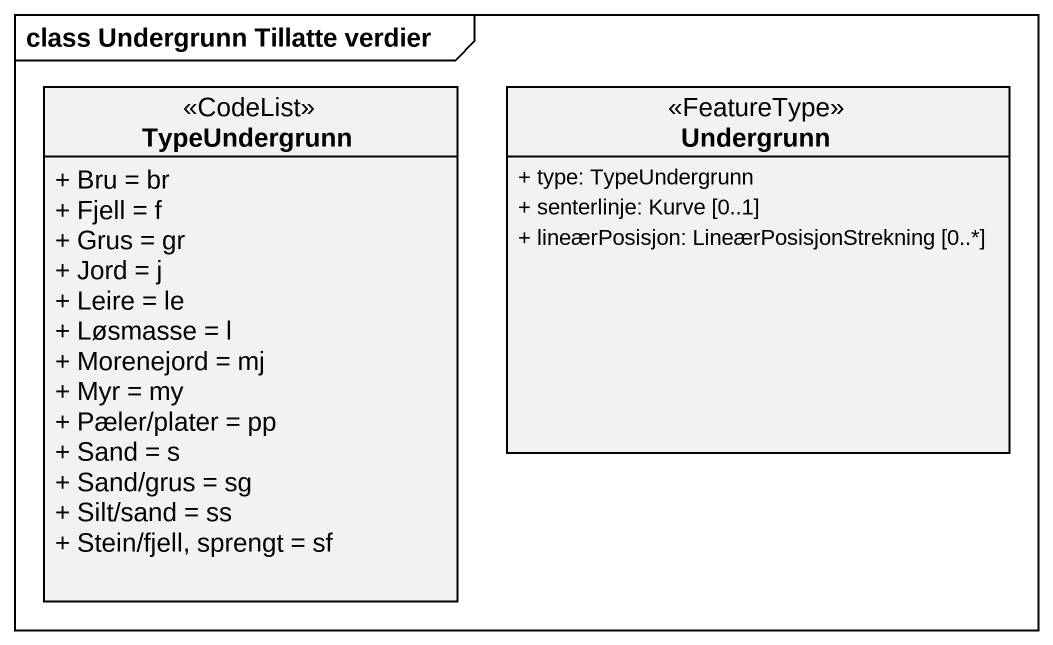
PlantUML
@startuml
mainframe class Undergrunn Tillatte verdier
hide circle
hide empty members
skinparam classAttributeIconSize 0
class TypeUndergrunn <<CodeList>> {
  + Bru = br
  + Fjell = f
  + Grus = gr
  + Jord = j
  + Leire = le
  + Løsmasse = l
  + Morenejord = mj
  + Myr = my
  + Pæler/plater = pp
  + Sand = s
  + Sand/grus = sg
  + Silt/sand = ss
  + Stein/fjell, sprengt = sf
}
class Undergrunn <<FeatureType>> {
  + type: TypeUndergrunn
  + senterlinje: Kurve [0..1]
  + lineærPosisjon: LineærPosisjonStrekning [0..*]
}
@enduml
